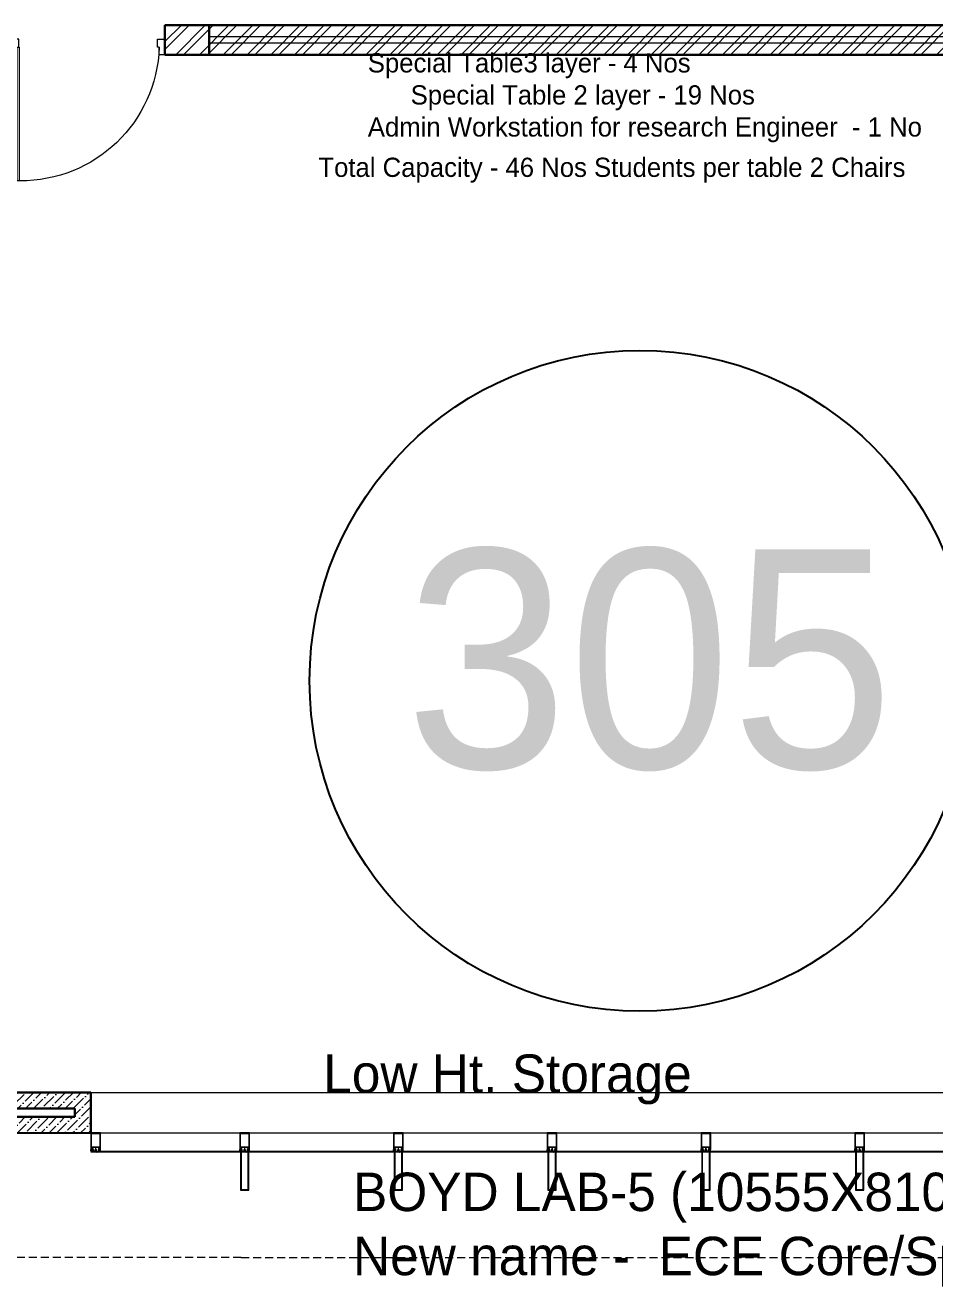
# Model space of a CAD drawing. Header units: millimetres. Extents: x 8275 to 147087, y -297470 to -191881.
# Drawn here: x 107476 to 114576, y -287910 to -278065 of the extents above; entities that cross this region are included whole.
import ezdxf

# ---------------------------------------------------------------- set-up
doc = ezdxf.new("R2010")
doc.units = ezdxf.units.MM
doc.header["$LTSCALE"] = 250
doc.header["$MEASUREMENT"] = 0
doc.linetypes.add('HIDDEN', pattern=[0.375, 0.25, -0.125])
for name, color, linetype, lineweight in [('door', 35, 'Continuous', 13), ('ele', 51, 'Continuous', 18), ('hatch', 9, 'Continuous', 0), ('hidden', 153, 'HIDDEN', 13), ('text', 7, 'Continuous', 9), ('wall', 1, 'Continuous', 30), ('win', 4, 'Continuous', 20)]:
    doc.layers.add(name, color=color, linetype=linetype, lineweight=lineweight)
doc.layers.add('FUR', color=140, linetype='Continuous')
doc.styles.get("Standard").update_dxf_attribs({"font": 'GOTHIC.TTF', "height": 100})
pattern_1 = [(45, (-6686.7244, -319015.2779), (2e-16, 2.326009148), [4.93421053, -1.64473684]), (135, (-6685.5614, -319014.1149), (2e-16, 2.326009148), [4.93421053, -1.64473684])]

# ---------------------------------------------------------------- blocks, each defined once
blk = doc.blocks.new('D1-1000')
for p, q in [((-950.7, 0), (-1000, 0)), ((-1000, 0), (-1000, -102)), ((-950.7, -52.7), (-950.7, 0)), ((-49.3, 0), (0, 0)), ((-49.3, -52.7), (-49.3, 0)), ((0, 0), (0, -102)), ((-962.5, -52.7), (-950.7, -52.7)), ((-962.5, -102), (-962.5, -52.7)), ((-50.6, -52.7), (-50.6, -923.2)), ((-37.5, -52.7), (-49.3, -52.7)), ((-37.5, -923.2), (-37.5, -52.7)), ((-37.5, -102), (-37.5, -52.7)), ((-1000, -102), (-962.5, -102)), ((0, -102), (-37.5, -102)), ((-55, -923.2), (-37.5, -923.2))]:
    blk.add_line(p, q)
blk.add_ellipse((-39.7, 2.2), major_axis=(646.4, 674.7), ratio=0.977435, start_param=2.382767, end_param=3.900418)

msp = doc.modelspace()

# ---------------------------------------------------------------- hatches: boundary and pattern name
at = {"layer": 'hatch'}
h = msp.add_hatch(dxfattribs=at)
h.set_pattern_fill('ANSI32', color=256, scale=350, style=0)
h.set_pattern_definition([(45, (-6686.72, -319015.28), (-92.80777, 92.80777), []), (45, (-6624.85, -319015.28), (-92.80777, 92.80777), [])])
h.paths.add_polyline_path([(108567, -278065.3), (108567, -278295.3), (116265.6, -278295.3), (116265.6, -278065.3)])
h = msp.add_hatch(dxfattribs=at)
h.set_pattern_fill('ANSI36', color=256, scale=350, style=0)
h.set_pattern_definition([(45, (-6686.724, -319015.28), (23.201941, 85.073785), [109.375, -21.875, 0, -21.875])])
h.paths.add_polyline_path([(106912, -286395.2), (107988.8, -286395.2), (107988.8, -286710.2), (106912, -286710.4), (106912, -286585.2), (107863.8, -286585.2), (107863.8, -286520.2), (106912, -286520.2)])
h = msp.add_hatch(dxfattribs=at)
h.set_pattern_fill('AR-HBONE', color=256, scale=0.411184, style=0)
h.set_pattern_definition(pattern_1)
h.paths.add_polyline_path([(107994.3, -286836.8), (107994.3, -286838.9), (107999.8, -286838.9), (107999.8, -286836.8)], flags=16)
h.paths.add_polyline_path([(108058.6, -286836.8), (108058.6, -286838.9), (108053.1, -286838.9), (108053.1, -286836.8)], flags=16)
edge = h.paths.add_edge_path()
edge.add_arc((108004.6, -286851.1), 0.685, 180, 360, ccw=False)
edge.add_arc((108003.2, -286851.1), 0.685, 180, 360, ccw=False)
edge.add_arc((108001.8, -286851.1), 0.685, 180, 360, ccw=False)
edge.add_arc((108000.5, -286851.1), 0.685, -180, 0, ccw=False)
edge.add_arc((107999.1, -286851.1), 0.685, -180, 0, ccw=False)
edge.add_arc((107997.7, -286851.1), 0.685, 180, 360, ccw=False)
edge.add_arc((107996.4, -286851.1), 0.685, 180, 360, ccw=False)
edge.add_arc((107995, -286851.1), 0.685, -180, 0, ccw=False)
edge.add_arc((107993.6, -286851.1), 0.685, 180, 360, ccw=False)
edge.add_arc((107992.2, -286851.1), 0.685, -180, 0, ccw=False)
edge.add_arc((107990.9, -286851.1), 0.685, 180, 360, ccw=False)
edge.add_arc((107989.5, -286851.1), 0.685, -180, 0, ccw=False)
edge.add_line((107988.8, -286851.1), (107988.8, -286838.9))
edge.add_line((107988.8, -286838.9), (107992.7, -286838.9))
edge.add_line((107992.7, -286838.9), (107992.7, -286836.8))
edge.add_line((107992.7, -286836.8), (107990.9, -286836.8))
edge.add_line((107990.9, -286836.8), (107992.5, -286833.4))
edge.add_line((107992.5, -286833.4), (108001.5, -286833.4))
edge.add_line((108001.5, -286833.4), (108003.2, -286836.8))
edge.add_line((108003.2, -286836.8), (108001.4, -286836.8))
edge.add_line((108001.4, -286836.8), (108001.4, -286838.9))
edge.add_line((108001.4, -286838.9), (108005.3, -286838.9))
edge.add_line((108005.3, -286838.9), (108005.3, -286851.1))
edge.add_arc((108048.3, -286851), 0.685, 180, 360)
edge.add_arc((108049.7, -286851), 0.685, 180, 360)
edge.add_arc((108051.1, -286851), 0.685, 180, 360)
edge.add_arc((108052.4, -286851), 0.685, 180, 360)
edge.add_arc((108053.8, -286851), 0.685, 180, 360)
edge.add_arc((108055.2, -286851), 0.685, 180, 360)
edge.add_arc((108056.6, -286851), 0.685, 180, 360)
edge.add_arc((108057.9, -286851), 0.685, 180, 360)
edge.add_arc((108059.3, -286851), 0.685, 180, 360)
edge.add_arc((108060.7, -286851), 0.685, 180, 360)
edge.add_arc((108062, -286851), 0.685, 180, 360)
edge.add_arc((108063.4, -286851), 0.685, 180, 360)
edge.add_line((108064.1, -286851), (108064.1, -286838.9))
edge.add_line((108064.1, -286838.9), (108060.3, -286838.9))
edge.add_line((108060.3, -286838.9), (108060.3, -286836.8))
edge.add_line((108060.3, -286836.8), (108062, -286836.8))
edge.add_line((108062, -286836.8), (108060.4, -286833.4))
edge.add_line((108060.4, -286833.4), (108051.5, -286833.4))
edge.add_line((108051.5, -286833.4), (108049.7, -286836.8))
edge.add_line((108049.7, -286836.8), (108051.5, -286836.8))
edge.add_line((108051.5, -286836.8), (108051.5, -286838.9))
edge.add_line((108051.5, -286838.9), (108047.6, -286838.9))
edge.add_line((108047.6, -286838.9), (108047.6, -286851))
h = msp.add_hatch(dxfattribs=at)
h.set_pattern_fill('AR-HBONE', color=256, scale=0.411184, style=0)
h.set_pattern_definition(pattern_1)
h.paths.add_polyline_path([(109156.6, -286836.8), (109156.6, -286838.9), (109162.1, -286838.9), (109162.1, -286836.8)], flags=16)
h.paths.add_polyline_path([(109220.9, -286836.8), (109220.9, -286838.9), (109215.4, -286838.9), (109215.4, -286836.8)], flags=16)
edge = h.paths.add_edge_path()
edge.add_arc((109166.9, -286851.1), 0.685, 180, 360, ccw=False)
edge.add_arc((109165.5, -286851.1), 0.685, 180, 360, ccw=False)
edge.add_arc((109164.1, -286851.1), 0.685, 180, 360, ccw=False)
edge.add_arc((109162.8, -286851.1), 0.685, -180, 0, ccw=False)
edge.add_arc((109161.4, -286851.1), 0.685, -180, 0, ccw=False)
edge.add_arc((109160, -286851.1), 0.685, 180, 360, ccw=False)
edge.add_arc((109158.7, -286851.1), 0.685, 180, 360, ccw=False)
edge.add_arc((109157.3, -286851.1), 0.685, -180, 0, ccw=False)
edge.add_arc((109155.9, -286851.1), 0.685, 180, 360, ccw=False)
edge.add_arc((109154.6, -286851.1), 0.685, -180, 0, ccw=False)
edge.add_arc((109153.2, -286851.1), 0.685, 180, 360, ccw=False)
edge.add_arc((109151.8, -286851.1), 0.685, -180, 0, ccw=False)
edge.add_line((109151.1, -286851.1), (109151.1, -286838.9))
edge.add_line((109151.1, -286838.9), (109155, -286838.9))
edge.add_line((109155, -286838.9), (109155, -286836.8))
edge.add_line((109155, -286836.8), (109153.2, -286836.8))
edge.add_line((109153.2, -286836.8), (109154.8, -286833.4))
edge.add_line((109154.8, -286833.4), (109163.8, -286833.4))
edge.add_line((109163.8, -286833.4), (109165.5, -286836.8))
edge.add_line((109165.5, -286836.8), (109163.7, -286836.8))
edge.add_line((109163.7, -286836.8), (109163.7, -286838.9))
edge.add_line((109163.7, -286838.9), (109167.6, -286838.9))
edge.add_line((109167.6, -286838.9), (109167.6, -286851.1))
edge.add_arc((109210.6, -286851), 0.685, 180, 360)
edge.add_arc((109212, -286851), 0.685, 180, 360)
edge.add_arc((109213.4, -286851), 0.685, 180, 360)
edge.add_arc((109214.8, -286851), 0.685, 180, 360)
edge.add_arc((109216.1, -286851), 0.685, 180, 360)
edge.add_arc((109217.5, -286851), 0.685, 180, 360)
edge.add_arc((109218.9, -286851), 0.685, 180, 360)
edge.add_arc((109220.2, -286851), 0.685, 180, 360)
edge.add_arc((109221.6, -286851), 0.685, 180, 360)
edge.add_arc((109223, -286851), 0.685, 180, 360)
edge.add_arc((109224.3, -286851), 0.685, 180, 360)
edge.add_arc((109225.7, -286851), 0.685, 180, 360)
edge.add_line((109226.4, -286851), (109226.4, -286838.9))
edge.add_line((109226.4, -286838.9), (109222.6, -286838.9))
edge.add_line((109222.6, -286838.9), (109222.6, -286836.8))
edge.add_line((109222.6, -286836.8), (109224.3, -286836.8))
edge.add_line((109224.3, -286836.8), (109222.7, -286833.4))
edge.add_line((109222.7, -286833.4), (109213.8, -286833.4))
edge.add_line((109213.8, -286833.4), (109212, -286836.8))
edge.add_line((109212, -286836.8), (109213.8, -286836.8))
edge.add_line((109213.8, -286836.8), (109213.8, -286838.9))
edge.add_line((109213.8, -286838.9), (109210, -286838.9))
edge.add_line((109210, -286838.9), (109210, -286851))
h = msp.add_hatch(dxfattribs=at)
h.set_pattern_fill('AR-HBONE', color=256, scale=0.411184, style=0)
h.set_pattern_definition(pattern_1)
h.paths.add_polyline_path([(110356.6, -286836.8), (110356.6, -286838.9), (110362.1, -286838.9), (110362.1, -286836.8)], flags=16)
h.paths.add_polyline_path([(110420.9, -286836.8), (110420.9, -286838.9), (110415.4, -286838.9), (110415.4, -286836.8)], flags=16)
edge = h.paths.add_edge_path()
edge.add_arc((110366.9, -286851.1), 0.685, 180, 360, ccw=False)
edge.add_arc((110365.5, -286851.1), 0.685, 180, 360, ccw=False)
edge.add_arc((110364.1, -286851.1), 0.685, 180, 360, ccw=False)
edge.add_arc((110362.8, -286851.1), 0.685, -180, 0, ccw=False)
edge.add_arc((110361.4, -286851.1), 0.685, -180, 0, ccw=False)
edge.add_arc((110360, -286851.1), 0.685, 180, 360, ccw=False)
edge.add_arc((110358.7, -286851.1), 0.685, 180, 360, ccw=False)
edge.add_arc((110357.3, -286851.1), 0.685, -180, 0, ccw=False)
edge.add_arc((110355.9, -286851.1), 0.685, 180, 360, ccw=False)
edge.add_arc((110354.6, -286851.1), 0.685, -180, 0, ccw=False)
edge.add_arc((110353.2, -286851.1), 0.685, 180, 360, ccw=False)
edge.add_arc((110351.8, -286851.1), 0.685, -180, 0, ccw=False)
edge.add_line((110351.1, -286851.1), (110351.1, -286838.9))
edge.add_line((110351.1, -286838.9), (110355, -286838.9))
edge.add_line((110355, -286838.9), (110355, -286836.8))
edge.add_line((110355, -286836.8), (110353.2, -286836.8))
edge.add_line((110353.2, -286836.8), (110354.8, -286833.4))
edge.add_line((110354.8, -286833.4), (110363.8, -286833.4))
edge.add_line((110363.8, -286833.4), (110365.5, -286836.8))
edge.add_line((110365.5, -286836.8), (110363.7, -286836.8))
edge.add_line((110363.7, -286836.8), (110363.7, -286838.9))
edge.add_line((110363.7, -286838.9), (110367.6, -286838.9))
edge.add_line((110367.6, -286838.9), (110367.6, -286851.1))
edge.add_arc((110410.6, -286851), 0.685, 180, 360)
edge.add_arc((110412, -286851), 0.685, 180, 360)
edge.add_arc((110413.4, -286851), 0.685, 180, 360)
edge.add_arc((110414.8, -286851), 0.685, 180, 360)
edge.add_arc((110416.1, -286851), 0.685, 180, 360)
edge.add_arc((110417.5, -286851), 0.685, 180, 360)
edge.add_arc((110418.9, -286851), 0.685, 180, 360)
edge.add_arc((110420.2, -286851), 0.685, 180, 360)
edge.add_arc((110421.6, -286851), 0.685, 180, 360)
edge.add_arc((110423, -286851), 0.685, 180, 360)
edge.add_arc((110424.3, -286851), 0.685, 180, 360)
edge.add_arc((110425.7, -286851), 0.685, 180, 360)
edge.add_line((110426.4, -286851), (110426.4, -286838.9))
edge.add_line((110426.4, -286838.9), (110422.6, -286838.9))
edge.add_line((110422.6, -286838.9), (110422.6, -286836.8))
edge.add_line((110422.6, -286836.8), (110424.3, -286836.8))
edge.add_line((110424.3, -286836.8), (110422.7, -286833.4))
edge.add_line((110422.7, -286833.4), (110413.8, -286833.4))
edge.add_line((110413.8, -286833.4), (110412, -286836.8))
edge.add_line((110412, -286836.8), (110413.8, -286836.8))
edge.add_line((110413.8, -286836.8), (110413.8, -286838.9))
edge.add_line((110413.8, -286838.9), (110410, -286838.9))
edge.add_line((110410, -286838.9), (110410, -286851))
h = msp.add_hatch(dxfattribs=at)
h.set_pattern_fill('AR-HBONE', color=256, scale=0.411184, style=0)
h.set_pattern_definition(pattern_1)
h.paths.add_polyline_path([(111556.6, -286836.8), (111556.6, -286838.9), (111562.1, -286838.9), (111562.1, -286836.8)], flags=16)
h.paths.add_polyline_path([(111620.9, -286836.8), (111620.9, -286838.9), (111615.4, -286838.9), (111615.4, -286836.8)], flags=16)
edge = h.paths.add_edge_path()
edge.add_arc((111566.9, -286851.1), 0.685, 180, 360, ccw=False)
edge.add_arc((111565.5, -286851.1), 0.685, 180, 360, ccw=False)
edge.add_arc((111564.1, -286851.1), 0.685, 180, 360, ccw=False)
edge.add_arc((111562.8, -286851.1), 0.685, -180, 0, ccw=False)
edge.add_arc((111561.4, -286851.1), 0.685, -180, 0, ccw=False)
edge.add_arc((111560, -286851.1), 0.685, 180, 360, ccw=False)
edge.add_arc((111558.7, -286851.1), 0.685, 180, 360, ccw=False)
edge.add_arc((111557.3, -286851.1), 0.685, -180, 0, ccw=False)
edge.add_arc((111555.9, -286851.1), 0.685, 180, 360, ccw=False)
edge.add_arc((111554.6, -286851.1), 0.685, -180, 0, ccw=False)
edge.add_arc((111553.2, -286851.1), 0.685, 180, 360, ccw=False)
edge.add_arc((111551.8, -286851.1), 0.685, -180, 0, ccw=False)
edge.add_line((111551.1, -286851.1), (111551.1, -286838.9))
edge.add_line((111551.1, -286838.9), (111555, -286838.9))
edge.add_line((111555, -286838.9), (111555, -286836.8))
edge.add_line((111555, -286836.8), (111553.2, -286836.8))
edge.add_line((111553.2, -286836.8), (111554.8, -286833.4))
edge.add_line((111554.8, -286833.4), (111563.8, -286833.4))
edge.add_line((111563.8, -286833.4), (111565.5, -286836.8))
edge.add_line((111565.5, -286836.8), (111563.7, -286836.8))
edge.add_line((111563.7, -286836.8), (111563.7, -286838.9))
edge.add_line((111563.7, -286838.9), (111567.6, -286838.9))
edge.add_line((111567.6, -286838.9), (111567.6, -286851.1))
edge.add_arc((111610.6, -286851), 0.685, 180, 360)
edge.add_arc((111612, -286851), 0.685, 180, 360)
edge.add_arc((111613.4, -286851), 0.685, 180, 360)
edge.add_arc((111614.8, -286851), 0.685, 180, 360)
edge.add_arc((111616.1, -286851), 0.685, 180, 360)
edge.add_arc((111617.5, -286851), 0.685, 180, 360)
edge.add_arc((111618.9, -286851), 0.685, 180, 360)
edge.add_arc((111620.2, -286851), 0.685, 180, 360)
edge.add_arc((111621.6, -286851), 0.685, 180, 360)
edge.add_arc((111623, -286851), 0.685, 180, 360)
edge.add_arc((111624.3, -286851), 0.685, 180, 360)
edge.add_arc((111625.7, -286851), 0.685, 180, 360)
edge.add_line((111626.4, -286851), (111626.4, -286838.9))
edge.add_line((111626.4, -286838.9), (111622.6, -286838.9))
edge.add_line((111622.6, -286838.9), (111622.6, -286836.8))
edge.add_line((111622.6, -286836.8), (111624.3, -286836.8))
edge.add_line((111624.3, -286836.8), (111622.7, -286833.4))
edge.add_line((111622.7, -286833.4), (111613.8, -286833.4))
edge.add_line((111613.8, -286833.4), (111612, -286836.8))
edge.add_line((111612, -286836.8), (111613.8, -286836.8))
edge.add_line((111613.8, -286836.8), (111613.8, -286838.9))
edge.add_line((111613.8, -286838.9), (111610, -286838.9))
edge.add_line((111610, -286838.9), (111610, -286851))
h = msp.add_hatch(dxfattribs=at)
h.set_pattern_fill('AR-HBONE', color=256, scale=0.411184, style=0)
h.set_pattern_definition(pattern_1)
h.paths.add_polyline_path([(112756.6, -286836.8), (112756.6, -286838.9), (112762.1, -286838.9), (112762.1, -286836.8)], flags=16)
h.paths.add_polyline_path([(112820.9, -286836.8), (112820.9, -286838.9), (112815.4, -286838.9), (112815.4, -286836.8)], flags=16)
edge = h.paths.add_edge_path()
edge.add_arc((112766.9, -286851.1), 0.685, 180, 360, ccw=False)
edge.add_arc((112765.5, -286851.1), 0.685, 180, 360, ccw=False)
edge.add_arc((112764.1, -286851.1), 0.685, 180, 360, ccw=False)
edge.add_arc((112762.8, -286851.1), 0.685, -180, 0, ccw=False)
edge.add_arc((112761.4, -286851.1), 0.685, -180, 0, ccw=False)
edge.add_arc((112760, -286851.1), 0.685, 180, 360, ccw=False)
edge.add_arc((112758.7, -286851.1), 0.685, 180, 360, ccw=False)
edge.add_arc((112757.3, -286851.1), 0.685, -180, 0, ccw=False)
edge.add_arc((112755.9, -286851.1), 0.685, 180, 360, ccw=False)
edge.add_arc((112754.6, -286851.1), 0.685, -180, 0, ccw=False)
edge.add_arc((112753.2, -286851.1), 0.685, 180, 360, ccw=False)
edge.add_arc((112751.8, -286851.1), 0.685, -180, 0, ccw=False)
edge.add_line((112751.1, -286851.1), (112751.1, -286838.9))
edge.add_line((112751.1, -286838.9), (112755, -286838.9))
edge.add_line((112755, -286838.9), (112755, -286836.8))
edge.add_line((112755, -286836.8), (112753.2, -286836.8))
edge.add_line((112753.2, -286836.8), (112754.8, -286833.4))
edge.add_line((112754.8, -286833.4), (112763.8, -286833.4))
edge.add_line((112763.8, -286833.4), (112765.5, -286836.8))
edge.add_line((112765.5, -286836.8), (112763.7, -286836.8))
edge.add_line((112763.7, -286836.8), (112763.7, -286838.9))
edge.add_line((112763.7, -286838.9), (112767.6, -286838.9))
edge.add_line((112767.6, -286838.9), (112767.6, -286851.1))
edge.add_arc((112810.6, -286851), 0.685, 180, 360)
edge.add_arc((112812, -286851), 0.685, 180, 360)
edge.add_arc((112813.4, -286851), 0.685, 180, 360)
edge.add_arc((112814.8, -286851), 0.685, 180, 360)
edge.add_arc((112816.1, -286851), 0.685, 180, 360)
edge.add_arc((112817.5, -286851), 0.685, 180, 360)
edge.add_arc((112818.9, -286851), 0.685, 180, 360)
edge.add_arc((112820.2, -286851), 0.685, 180, 360)
edge.add_arc((112821.6, -286851), 0.685, 180, 360)
edge.add_arc((112823, -286851), 0.685, 180, 360)
edge.add_arc((112824.3, -286851), 0.685, 180, 360)
edge.add_arc((112825.7, -286851), 0.685, 180, 360)
edge.add_line((112826.4, -286851), (112826.4, -286838.9))
edge.add_line((112826.4, -286838.9), (112822.6, -286838.9))
edge.add_line((112822.6, -286838.9), (112822.6, -286836.8))
edge.add_line((112822.6, -286836.8), (112824.3, -286836.8))
edge.add_line((112824.3, -286836.8), (112822.7, -286833.4))
edge.add_line((112822.7, -286833.4), (112813.8, -286833.4))
edge.add_line((112813.8, -286833.4), (112812, -286836.8))
edge.add_line((112812, -286836.8), (112813.8, -286836.8))
edge.add_line((112813.8, -286836.8), (112813.8, -286838.9))
edge.add_line((112813.8, -286838.9), (112810, -286838.9))
edge.add_line((112810, -286838.9), (112810, -286851))
h = msp.add_hatch(dxfattribs=at)
h.set_pattern_fill('AR-HBONE', color=256, scale=0.411184, style=0)
h.set_pattern_definition(pattern_1)
h.paths.add_polyline_path([(113956.6, -286836.8), (113956.6, -286838.9), (113962.1, -286838.9), (113962.1, -286836.8)], flags=16)
h.paths.add_polyline_path([(114020.9, -286836.8), (114020.9, -286838.9), (114015.4, -286838.9), (114015.4, -286836.8)], flags=16)
edge = h.paths.add_edge_path()
edge.add_arc((113966.9, -286851.1), 0.685, 180, 360, ccw=False)
edge.add_arc((113965.5, -286851.1), 0.685, 180, 360, ccw=False)
edge.add_arc((113964.1, -286851.1), 0.685, 180, 360, ccw=False)
edge.add_arc((113962.8, -286851.1), 0.685, -180, 0, ccw=False)
edge.add_arc((113961.4, -286851.1), 0.685, -180, 0, ccw=False)
edge.add_arc((113960, -286851.1), 0.685, 180, 360, ccw=False)
edge.add_arc((113958.7, -286851.1), 0.685, 180, 360, ccw=False)
edge.add_arc((113957.3, -286851.1), 0.685, -180, 0, ccw=False)
edge.add_arc((113955.9, -286851.1), 0.685, 180, 360, ccw=False)
edge.add_arc((113954.6, -286851.1), 0.685, -180, 0, ccw=False)
edge.add_arc((113953.2, -286851.1), 0.685, 180, 360, ccw=False)
edge.add_arc((113951.8, -286851.1), 0.685, -180, 0, ccw=False)
edge.add_line((113951.1, -286851.1), (113951.1, -286838.9))
edge.add_line((113951.1, -286838.9), (113955, -286838.9))
edge.add_line((113955, -286838.9), (113955, -286836.8))
edge.add_line((113955, -286836.8), (113953.2, -286836.8))
edge.add_line((113953.2, -286836.8), (113954.8, -286833.4))
edge.add_line((113954.8, -286833.4), (113963.8, -286833.4))
edge.add_line((113963.8, -286833.4), (113965.5, -286836.8))
edge.add_line((113965.5, -286836.8), (113963.7, -286836.8))
edge.add_line((113963.7, -286836.8), (113963.7, -286838.9))
edge.add_line((113963.7, -286838.9), (113967.6, -286838.9))
edge.add_line((113967.6, -286838.9), (113967.6, -286851.1))
edge.add_arc((114010.6, -286851), 0.685, 180, 360)
edge.add_arc((114012, -286851), 0.685, 180, 360)
edge.add_arc((114013.4, -286851), 0.685, 180, 360)
edge.add_arc((114014.8, -286851), 0.685, 180, 360)
edge.add_arc((114016.1, -286851), 0.685, 180, 360)
edge.add_arc((114017.5, -286851), 0.685, 180, 360)
edge.add_arc((114018.9, -286851), 0.685, 180, 360)
edge.add_arc((114020.2, -286851), 0.685, 180, 360)
edge.add_arc((114021.6, -286851), 0.685, 180, 360)
edge.add_arc((114023, -286851), 0.685, 180, 360)
edge.add_arc((114024.3, -286851), 0.685, 180, 360)
edge.add_arc((114025.7, -286851), 0.685, 180, 360)
edge.add_line((114026.4, -286851), (114026.4, -286838.9))
edge.add_line((114026.4, -286838.9), (114022.6, -286838.9))
edge.add_line((114022.6, -286838.9), (114022.6, -286836.8))
edge.add_line((114022.6, -286836.8), (114024.3, -286836.8))
edge.add_line((114024.3, -286836.8), (114022.7, -286833.4))
edge.add_line((114022.7, -286833.4), (114013.8, -286833.4))
edge.add_line((114013.8, -286833.4), (114012, -286836.8))
edge.add_line((114012, -286836.8), (114013.8, -286836.8))
edge.add_line((114013.8, -286836.8), (114013.8, -286838.9))
edge.add_line((114013.8, -286838.9), (114010, -286838.9))
edge.add_line((114010, -286838.9), (114010, -286851))

# ---------------------------------------------------------------- linework, layer by layer
at = {"layer": 'ele'}
for p, q in [((115920.6, -278155.3, -11300.6), (108912, -278155.3, -11300.6)), ((115920.6, -278205.3, -11300.6), (108912, -278205.3, -11300.6)), ((107988.8, -286395.2, -11300.6), (116388.8, -286395.2, -11300.6))]:
    msp.add_line(p, q, dxfattribs=at)
at = {"layer": 'FUR', "linetype": 'ByBlock', "ltscale": 100}
msp.add_circle((112274.4, -283181.7, 122661.2), 2578.4, dxfattribs=at)
at = {"layer": 'hidden'}
for p, q in [((109161, -287680.9, -11300.6), (107361, -287680.9, -11300.6)), ((109161, -287680.7, -11300.6), (128531.8, -287680.7, -11300.6))]:
    msp.add_line(p, q, dxfattribs=at)
at = {"layer": 'wall'}
for p, q in [((108567, -278065.3, -11300.6), (108567, -278295.3, -11300.6)), ((116265.6, -278065.3, -11300.6), (108567, -278065.3, -11300.6)), ((108912, -278065.3, -11300.6), (108912, -278295.3, -11300.6)), ((116265.6, -278295.3, -11300.6), (108567, -278295.3, -11300.6)), ((106912, -286395.3, -11300.6), (107988.8, -286395.2, -11300.6)), ((107988.8, -286395.2, -11300.6), (107988.8, -286710.2, -11300.6)), ((106912, -286520.2, -11300.6), (107863.8, -286520.2, -11300.6)), ((106912, -286585.2, -11300.6), (107863.8, -286585.2, -11300.6)), ((107863.8, -286520.2, -11300.6), (107863.8, -286585.2, -11300.6)), ((106912, -286710.3, -11300.6), (107988.8, -286710.2, -11300.6)), ((107863.8, -286710.2, -11300.6), (107863.8, -286710.2, -11300.6)), ((107988.8, -286835.2, -11300.6), (107988.8, -286835.2, -11300.6))]:
    msp.add_line(p, q, dxfattribs=at)
at = {"layer": 'win'}
for p, q in [((107988.8, -286853.8, -11300.6), (116388.8, -286854.3, -11300.6)), ((116388.8, -286855.4, -11300.6), (107988.8, -286854.9, -11300.6)), ((116388.8, -286856.5, -11300.6), (107988.8, -286856, -11300.6)), ((116388.8, -286857.6, -11300.6), (107988.8, -286857.1, -11300.6)), ((116388.8, -286858.7, -11300.6), (107988.8, -286858.2, -11300.6)), ((116388.8, -286859.8, -11300.6), (107988.8, -286859.3, -11300.6)), ((116388.8, -286860.9, -11300.6), (107988.8, -286860.4, -11300.6)), ((108015.5, -286851.9, -11300.6), (108016.9, -286853.3, -11300.6)), ((108016.9, -286858.8, -11300.6), (108015.5, -286860.2, -11300.6)), ((108016.9, -286853.3, -11300.6), (108016.9, -286858.8, -11300.6)), ((108037.4, -286851.9, -11300.6), (108036.1, -286853.3, -11300.6)), ((108036.1, -286853.3, -11300.6), (108036.1, -286858.8, -11300.6)), ((108036.1, -286858.8, -11300.6), (108037.4, -286860.2, -11300.6)), ((109177.8, -286851.9, -11300.6), (109179.2, -286853.3, -11300.6)), ((109179.2, -286858.8, -11300.6), (109177.8, -286860.2, -11300.6)), ((109179.2, -286853.3, -11300.6), (109179.2, -286858.8, -11300.6)), ((109199.7, -286851.9, -11300.6), (109198.4, -286853.3, -11300.6)), ((109198.4, -286853.3, -11300.6), (109198.4, -286858.8, -11300.6)), ((109198.4, -286858.8, -11300.6), (109199.7, -286860.2, -11300.6)), ((110377.8, -286851.9, -11300.6), (110379.2, -286853.3, -11300.6)), ((110379.2, -286858.8, -11300.6), (110377.8, -286860.2, -11300.6)), ((110379.2, -286853.3, -11300.6), (110379.2, -286858.8, -11300.6)), ((110399.7, -286851.9, -11300.6), (110398.4, -286853.3, -11300.6)), ((110398.4, -286853.3, -11300.6), (110398.4, -286858.8, -11300.6)), ((110398.4, -286858.8, -11300.6), (110399.7, -286860.2, -11300.6)), ((111577.8, -286851.9, -11300.6), (111579.2, -286853.3, -11300.6)), ((111579.2, -286858.8, -11300.6), (111577.8, -286860.2, -11300.6)), ((111579.2, -286853.3, -11300.6), (111579.2, -286858.8, -11300.6)), ((111599.7, -286851.9, -11300.6), (111598.4, -286853.3, -11300.6)), ((111598.4, -286853.3, -11300.6), (111598.4, -286858.8, -11300.6)), ((111598.4, -286858.8, -11300.6), (111599.7, -286860.2, -11300.6)), ((112777.8, -286851.9, -11300.6), (112779.2, -286853.3, -11300.6)), ((112779.2, -286858.8, -11300.6), (112777.8, -286860.2, -11300.6)), ((112779.2, -286853.3, -11300.6), (112779.2, -286858.8, -11300.6)), ((112799.7, -286851.9, -11300.6), (112798.4, -286853.3, -11300.6)), ((112798.4, -286853.3, -11300.6), (112798.4, -286858.8, -11300.6)), ((112798.4, -286858.8, -11300.6), (112799.7, -286860.2, -11300.6)), ((113977.8, -286851.9, -11300.6), (113979.2, -286853.3, -11300.6)), ((113979.2, -286858.8, -11300.6), (113977.8, -286860.2, -11300.6)), ((113979.2, -286853.3, -11300.6), (113979.2, -286858.8, -11300.6)), ((113999.7, -286851.9, -11300.6), (113998.4, -286853.3, -11300.6)), ((113998.4, -286853.3, -11300.6), (113998.4, -286858.8, -11300.6)), ((113998.4, -286858.8, -11300.6), (113999.7, -286860.2, -11300.6))]:
    msp.add_line(p, q, dxfattribs=at)
at = {"layer": 'win', "elevation": -11300.6}
msp.add_lwpolyline([(107988.8, -286710.2), (116388.8, -286710.2)], dxfattribs=at)
for points in [[(108029.2, -286848.2), (108029.7, -286848.7), (108029.2, -286849.3), (108029.2, -286852), (108029.7, -286852.6), (108029.2, -286853.1), (108029.2, -286855.9), (108029.8, -286856.4, 0.960671), (108033.3, -286856.3), (108033.3, -286843.7, 0.198912), (108032.6, -286841.9), (108029.2, -286838.6, -0.198912), (108028.5, -286836.8), (108028.5, -286821.1), (108058.9, -286821.1, -0.414214), (108061.4, -286823.5), (108061.4, -286827.5, -0.414214), (108058.9, -286830), (108050.2, -286830, 0.414214), (108047.7, -286832.4), (108047.7, -286838.9), (108051.5, -286838.9), (108051.5, -286836.8), (108049.8, -286836.8), (108049.8, -286833.4), (108062.1, -286833.4), (108062.1, -286836.8), (108060.3, -286836.8), (108060.3, -286838.9), (108064.2, -286838.9), (108064.2, -286710.2), (107988.8, -286710.2), (107988.8, -286838.9), (107992.6, -286838.9), (107992.6, -286836.8), (107990.8, -286836.8), (107990.8, -286833.4), (108003.2, -286833.4), (108003.2, -286836.8), (108001.4, -286836.8), (108001.4, -286838.9), (108005.2, -286838.9), (108005.2, -286832.4, 0.414214), (108002.7, -286830), (107994, -286830, -0.414214), (107991.5, -286827.5), (107991.5, -286823.5, -0.414214), (107994, -286821.1), (108024.4, -286821.1), (108024.4, -286836.8, -0.198912), (108023.7, -286838.6), (108020.3, -286841.9, 0.198912), (108019.6, -286843.7), (108019.6, -286856.3, 0.960671), (108023.2, -286856.4), (108023.7, -286855.9), (108023.7, -286853.1), (108023.2, -286852.6), (108023.7, -286852), (108023.7, -286849.3), (108023.2, -286848.7), (108023.7, -286848.2), (108023.7, -286845.5), (108023.2, -286844.9), (108026.5, -286841.6), (108029.7, -286844.9), (108029.2, -286845.5)], [(109191.5, -286848.2), (109192.1, -286848.8), (109191.5, -286849.3), (109191.5, -286852), (109192.1, -286852.6), (109191.5, -286853.1), (109191.5, -286855.9), (109192.1, -286856.4, 0.960671), (109195.6, -286856.3), (109195.6, -286843.7, 0.198912), (109194.9, -286841.9), (109191.5, -286838.6, -0.198912), (109190.8, -286836.8), (109190.8, -286821.1), (109221.2, -286821.1, -0.414214), (109223.7, -286823.5), (109223.7, -286827.5, -0.414214), (109221.2, -286830), (109212.5, -286830, 0.414214), (109210, -286832.4), (109210, -286838.9), (109213.8, -286838.9), (109213.8, -286836.8), (109212.1, -286836.8), (109212.1, -286833.4), (109224.4, -286833.4), (109224.4, -286836.8), (109222.6, -286836.8), (109222.6, -286838.9), (109226.5, -286838.9), (109226.5, -286710.2), (109151.1, -286710.2), (109151.1, -286838.9), (109154.9, -286838.9), (109154.9, -286836.8), (109153.1, -286836.8), (109153.1, -286833.4), (109165.5, -286833.4), (109165.5, -286836.8), (109163.7, -286836.8), (109163.7, -286838.9), (109167.5, -286838.9), (109167.5, -286832.4, 0.414214), (109165.1, -286830), (109156.3, -286830, -0.414214), (109153.8, -286827.5), (109153.8, -286823.5, -0.414214), (109156.3, -286821.1), (109186.7, -286821.1), (109186.7, -286836.8, -0.198912), (109186, -286838.6), (109182.6, -286841.9, 0.198912), (109181.9, -286843.7), (109181.9, -286856.3, 0.960671), (109185.5, -286856.4), (109186, -286855.9), (109186, -286853.1), (109185.5, -286852.6), (109186, -286852), (109186, -286849.3), (109185.5, -286848.8), (109186, -286848.2), (109186, -286845.5), (109185.5, -286844.9), (109188.8, -286841.6), (109192.1, -286844.9), (109191.5, -286845.5)], [(110391.5, -286848.2), (110392.1, -286848.8), (110391.5, -286849.3), (110391.5, -286852), (110392.1, -286852.6), (110391.5, -286853.1), (110391.5, -286855.9), (110392.1, -286856.4, 0.960671), (110395.6, -286856.3), (110395.6, -286843.7, 0.198912), (110394.9, -286841.9), (110391.5, -286838.6, -0.198912), (110390.8, -286836.8), (110390.8, -286821.1), (110421.2, -286821.1, -0.414214), (110423.7, -286823.5), (110423.7, -286827.5, -0.414214), (110421.2, -286830), (110412.5, -286830, 0.414214), (110410, -286832.4), (110410, -286838.9), (110413.8, -286838.9), (110413.8, -286836.8), (110412.1, -286836.8), (110412.1, -286833.4), (110424.4, -286833.4), (110424.4, -286836.8), (110422.6, -286836.8), (110422.6, -286838.9), (110426.5, -286838.9), (110426.5, -286710.2), (110351.1, -286710.2), (110351.1, -286838.9), (110354.9, -286838.9), (110354.9, -286836.8), (110353.1, -286836.8), (110353.1, -286833.4), (110365.5, -286833.4), (110365.5, -286836.8), (110363.7, -286836.8), (110363.7, -286838.9), (110367.5, -286838.9), (110367.5, -286832.4, 0.414214), (110365.1, -286830), (110356.3, -286830, -0.414214), (110353.8, -286827.5), (110353.8, -286823.5, -0.414214), (110356.3, -286821.1), (110386.7, -286821.1), (110386.7, -286836.8, -0.198912), (110386, -286838.6), (110382.6, -286841.9, 0.198912), (110381.9, -286843.7), (110381.9, -286856.3, 0.960671), (110385.5, -286856.4), (110386, -286855.9), (110386, -286853.1), (110385.5, -286852.6), (110386, -286852), (110386, -286849.3), (110385.5, -286848.8), (110386, -286848.2), (110386, -286845.5), (110385.5, -286844.9), (110388.8, -286841.6), (110392.1, -286844.9), (110391.5, -286845.5)], [(111591.5, -286848.2), (111592.1, -286848.8), (111591.5, -286849.3), (111591.5, -286852), (111592.1, -286852.6), (111591.5, -286853.1), (111591.5, -286855.9), (111592.1, -286856.4, 0.960671), (111595.6, -286856.3), (111595.6, -286843.7, 0.198912), (111594.9, -286841.9), (111591.5, -286838.6, -0.198912), (111590.8, -286836.8), (111590.8, -286821.1), (111621.2, -286821.1, -0.414214), (111623.7, -286823.5), (111623.7, -286827.5, -0.414214), (111621.2, -286830), (111612.5, -286830, 0.414214), (111610, -286832.4), (111610, -286838.9), (111613.8, -286838.9), (111613.8, -286836.8), (111612.1, -286836.8), (111612.1, -286833.4), (111624.4, -286833.4), (111624.4, -286836.8), (111622.6, -286836.8), (111622.6, -286838.9), (111626.5, -286838.9), (111626.5, -286710.2), (111551.1, -286710.2), (111551.1, -286838.9), (111554.9, -286838.9), (111554.9, -286836.8), (111553.1, -286836.8), (111553.1, -286833.4), (111565.5, -286833.4), (111565.5, -286836.8), (111563.7, -286836.8), (111563.7, -286838.9), (111567.5, -286838.9), (111567.5, -286832.4, 0.414214), (111565.1, -286830), (111556.3, -286830, -0.414214), (111553.8, -286827.5), (111553.8, -286823.5, -0.414214), (111556.3, -286821.1), (111586.7, -286821.1), (111586.7, -286836.8, -0.198912), (111586, -286838.6), (111582.6, -286841.9, 0.198912), (111581.9, -286843.7), (111581.9, -286856.3, 0.960671), (111585.5, -286856.4), (111586, -286855.9), (111586, -286853.1), (111585.5, -286852.6), (111586, -286852), (111586, -286849.3), (111585.5, -286848.8), (111586, -286848.2), (111586, -286845.5), (111585.5, -286844.9), (111588.8, -286841.6), (111592.1, -286844.9), (111591.5, -286845.5)], [(112791.5, -286848.2), (112792.1, -286848.8), (112791.5, -286849.3), (112791.5, -286852), (112792.1, -286852.6), (112791.5, -286853.1), (112791.5, -286855.9), (112792.1, -286856.4, 0.960671), (112795.6, -286856.3), (112795.6, -286843.7, 0.198912), (112794.9, -286841.9), (112791.5, -286838.6, -0.198912), (112790.8, -286836.8), (112790.8, -286821.1), (112821.2, -286821.1, -0.414214), (112823.7, -286823.5), (112823.7, -286827.5, -0.414214), (112821.2, -286830), (112812.5, -286830, 0.414214), (112810, -286832.4), (112810, -286838.9), (112813.8, -286838.9), (112813.8, -286836.8), (112812.1, -286836.8), (112812.1, -286833.4), (112824.4, -286833.4), (112824.4, -286836.8), (112822.6, -286836.8), (112822.6, -286838.9), (112826.5, -286838.9), (112826.5, -286710.2), (112751.1, -286710.2), (112751.1, -286838.9), (112754.9, -286838.9), (112754.9, -286836.8), (112753.1, -286836.8), (112753.1, -286833.4), (112765.5, -286833.4), (112765.5, -286836.8), (112763.7, -286836.8), (112763.7, -286838.9), (112767.5, -286838.9), (112767.5, -286832.4, 0.414214), (112765.1, -286830), (112756.3, -286830, -0.414214), (112753.8, -286827.5), (112753.8, -286823.5, -0.414214), (112756.3, -286821.1), (112786.7, -286821.1), (112786.7, -286836.8, -0.198912), (112786, -286838.6), (112782.6, -286841.9, 0.198912), (112781.9, -286843.7), (112781.9, -286856.3, 0.960671), (112785.5, -286856.4), (112786, -286855.9), (112786, -286853.1), (112785.5, -286852.6), (112786, -286852), (112786, -286849.3), (112785.5, -286848.8), (112786, -286848.2), (112786, -286845.5), (112785.5, -286844.9), (112788.8, -286841.6), (112792.1, -286844.9), (112791.5, -286845.5)], [(113991.5, -286848.2), (113992.1, -286848.8), (113991.5, -286849.3), (113991.5, -286852), (113992.1, -286852.6), (113991.5, -286853.1), (113991.5, -286855.9), (113992.1, -286856.4, 0.960671), (113995.6, -286856.3), (113995.6, -286843.7, 0.198912), (113994.9, -286841.9), (113991.5, -286838.6, -0.198912), (113990.8, -286836.8), (113990.8, -286821.1), (114021.2, -286821.1, -0.414214), (114023.7, -286823.5), (114023.7, -286827.5, -0.414214), (114021.2, -286830), (114012.5, -286830, 0.414214), (114010, -286832.4), (114010, -286838.9), (114013.8, -286838.9), (114013.8, -286836.8), (114012.1, -286836.8), (114012.1, -286833.4), (114024.4, -286833.4), (114024.4, -286836.8), (114022.6, -286836.8), (114022.6, -286838.9), (114026.5, -286838.9), (114026.5, -286710.2), (113951.1, -286710.2), (113951.1, -286838.9), (113954.9, -286838.9), (113954.9, -286836.8), (113953.1, -286836.8), (113953.1, -286833.4), (113965.5, -286833.4), (113965.5, -286836.8), (113963.7, -286836.8), (113963.7, -286838.9), (113967.5, -286838.9), (113967.5, -286832.4, 0.414214), (113965.1, -286830), (113956.3, -286830, -0.414214), (113953.8, -286827.5), (113953.8, -286823.5, -0.414214), (113956.3, -286821.1), (113986.7, -286821.1), (113986.7, -286836.8, -0.198912), (113986, -286838.6), (113982.6, -286841.9, 0.198912), (113981.9, -286843.7), (113981.9, -286856.3, 0.960671), (113985.5, -286856.4), (113986, -286855.9), (113986, -286853.1), (113985.5, -286852.6), (113986, -286852), (113986, -286849.3), (113985.5, -286848.8), (113986, -286848.2), (113986, -286845.5), (113985.5, -286844.9), (113988.8, -286841.6), (113992.1, -286844.9), (113991.5, -286845.5)]]:
    msp.add_lwpolyline(points, format="xyb", close=True, dxfattribs=at)
for points in [[(107991.5, -286715.7), (107991.5, -286818.3), (108061.4, -286818.3), (108061.4, -286715.7)], [(109153.8, -286715.7), (109153.8, -286818.3), (109223.7, -286818.3), (109223.7, -286715.7)], [(110353.8, -286715.7), (110353.8, -286818.3), (110423.7, -286818.3), (110423.7, -286715.7)], [(111553.8, -286715.7), (111553.8, -286818.3), (111623.7, -286818.3), (111623.7, -286715.7)], [(112753.8, -286715.7), (112753.8, -286818.3), (112823.7, -286818.3), (112823.7, -286715.7)], [(113953.8, -286715.7), (113953.8, -286818.3), (114023.7, -286818.3), (114023.7, -286715.7)], [(107994.3, -286836.8), (107994.3, -286838.9), (107999.8, -286838.9), (107999.8, -286836.8)], [(108058.6, -286836.8), (108058.6, -286838.9), (108053.1, -286838.9), (108053.1, -286836.8)], [(109156.6, -286836.8), (109156.6, -286838.9), (109162.1, -286838.9), (109162.1, -286836.8)], [(109220.9, -286836.8), (109220.9, -286838.9), (109215.4, -286838.9), (109215.4, -286836.8)], [(110356.6, -286836.8), (110356.6, -286838.9), (110362.1, -286838.9), (110362.1, -286836.8)], [(110420.9, -286836.8), (110420.9, -286838.9), (110415.4, -286838.9), (110415.4, -286836.8)], [(111556.6, -286836.8), (111556.6, -286838.9), (111562.1, -286838.9), (111562.1, -286836.8)], [(111620.9, -286836.8), (111620.9, -286838.9), (111615.4, -286838.9), (111615.4, -286836.8)], [(112756.6, -286836.8), (112756.6, -286838.9), (112762.1, -286838.9), (112762.1, -286836.8)], [(112820.9, -286836.8), (112820.9, -286838.9), (112815.4, -286838.9), (112815.4, -286836.8)], [(113956.6, -286836.8), (113956.6, -286838.9), (113962.1, -286838.9), (113962.1, -286836.8)], [(114020.9, -286836.8), (114020.9, -286838.9), (114015.4, -286838.9), (114015.4, -286836.8)]]:
    msp.add_lwpolyline(points, close=True, dxfattribs=at)
for points in [[(108005.3, -286851.1, -1), (108003.9, -286851.1, -1), (108002.5, -286851.1, -1), (108001.2, -286851.1, -1), (107999.8, -286851.1, -1), (107998.4, -286851.1, -1), (107997, -286851.1, -1), (107995.7, -286851.1, -1), (107994.3, -286851.1, -1), (107992.9, -286851.1, -1), (107991.6, -286851.1, -1), (107990.2, -286851.1, -1), (107988.8, -286851.1), (107988.8, -286838.9), (107992.6, -286838.9), (107992.6, -286836.8), (107990.9, -286836.8), (107992.5, -286833.4), (108001.5, -286833.4), (108003.2, -286836.8), (108001.4, -286836.8), (108001.4, -286838.9), (108005.3, -286838.9), (108005.3, -286851.1)], [(108047.6, -286851, 1), (108049, -286851, 1), (108050.4, -286851, 1), (108051.8, -286851, 1), (108053.1, -286851, 1), (108054.5, -286851, 1), (108055.9, -286851, 1), (108057.2, -286851, 1), (108058.6, -286851, 1), (108060, -286851, 1), (108061.4, -286851, 1), (108062.7, -286851, 1), (108064.1, -286851), (108064.1, -286838.9), (108060.3, -286838.9), (108060.3, -286836.8), (108062, -286836.8), (108060.4, -286833.4), (108051.5, -286833.4), (108049.7, -286836.8), (108051.5, -286836.8), (108051.5, -286838.9), (108047.6, -286838.9), (108047.6, -286851)], [(109167.6, -286851.1, -1), (109166.2, -286851.1, -1), (109164.8, -286851.1, -1), (109163.5, -286851.1, -1), (109162.1, -286851.1, -1), (109160.7, -286851.1, -1), (109159.4, -286851.1, -1), (109158, -286851.1, -1), (109156.6, -286851.1, -1), (109155.2, -286851.1, -1), (109153.9, -286851.1, -1), (109152.5, -286851.1, -1), (109151.1, -286851.1), (109151.1, -286838.9), (109154.9, -286838.9), (109154.9, -286836.8), (109153.2, -286836.8), (109154.8, -286833.4), (109163.8, -286833.4), (109165.5, -286836.8), (109163.7, -286836.8), (109163.7, -286838.9), (109167.6, -286838.9), (109167.6, -286851.1)], [(109210, -286851, 1), (109211.3, -286851, 1), (109212.7, -286851, 1), (109214.1, -286851, 1), (109215.4, -286851, 1), (109216.8, -286851, 1), (109218.2, -286851, 1), (109219.5, -286851, 1), (109220.9, -286851, 1), (109222.3, -286851, 1), (109223.7, -286851, 1), (109225, -286851, 1), (109226.4, -286851), (109226.4, -286838.9), (109222.6, -286838.9), (109222.6, -286836.8), (109224.3, -286836.8), (109222.7, -286833.4), (109213.8, -286833.4), (109212, -286836.8), (109213.8, -286836.8), (109213.8, -286838.9), (109210, -286838.9), (109210, -286851)], [(110367.6, -286851.1, -1), (110366.2, -286851.1, -1), (110364.8, -286851.1, -1), (110363.5, -286851.1, -1), (110362.1, -286851.1, -1), (110360.7, -286851.1, -1), (110359.4, -286851.1, -1), (110358, -286851.1, -1), (110356.6, -286851.1, -1), (110355.2, -286851.1, -1), (110353.9, -286851.1, -1), (110352.5, -286851.1, -1), (110351.1, -286851.1), (110351.1, -286838.9), (110354.9, -286838.9), (110354.9, -286836.8), (110353.2, -286836.8), (110354.8, -286833.4), (110363.8, -286833.4), (110365.5, -286836.8), (110363.7, -286836.8), (110363.7, -286838.9), (110367.6, -286838.9), (110367.6, -286851.1)], [(110410, -286851, 1), (110411.3, -286851, 1), (110412.7, -286851, 1), (110414.1, -286851, 1), (110415.4, -286851, 1), (110416.8, -286851, 1), (110418.2, -286851, 1), (110419.5, -286851, 1), (110420.9, -286851, 1), (110422.3, -286851, 1), (110423.7, -286851, 1), (110425, -286851, 1), (110426.4, -286851), (110426.4, -286838.9), (110422.6, -286838.9), (110422.6, -286836.8), (110424.3, -286836.8), (110422.7, -286833.4), (110413.8, -286833.4), (110412, -286836.8), (110413.8, -286836.8), (110413.8, -286838.9), (110410, -286838.9), (110410, -286851)], [(111567.6, -286851.1, -1), (111566.2, -286851.1, -1), (111564.8, -286851.1, -1), (111563.5, -286851.1, -1), (111562.1, -286851.1, -1), (111560.7, -286851.1, -1), (111559.4, -286851.1, -1), (111558, -286851.1, -1), (111556.6, -286851.1, -1), (111555.2, -286851.1, -1), (111553.9, -286851.1, -1), (111552.5, -286851.1, -1), (111551.1, -286851.1), (111551.1, -286838.9), (111554.9, -286838.9), (111554.9, -286836.8), (111553.2, -286836.8), (111554.8, -286833.4), (111563.8, -286833.4), (111565.5, -286836.8), (111563.7, -286836.8), (111563.7, -286838.9), (111567.6, -286838.9), (111567.6, -286851.1)], [(111610, -286851, 1), (111611.3, -286851, 1), (111612.7, -286851, 1), (111614.1, -286851, 1), (111615.4, -286851, 1), (111616.8, -286851, 1), (111618.2, -286851, 1), (111619.5, -286851, 1), (111620.9, -286851, 1), (111622.3, -286851, 1), (111623.7, -286851, 1), (111625, -286851, 1), (111626.4, -286851), (111626.4, -286838.9), (111622.6, -286838.9), (111622.6, -286836.8), (111624.3, -286836.8), (111622.7, -286833.4), (111613.8, -286833.4), (111612, -286836.8), (111613.8, -286836.8), (111613.8, -286838.9), (111610, -286838.9), (111610, -286851)], [(112767.6, -286851.1, -1), (112766.2, -286851.1, -1), (112764.8, -286851.1, -1), (112763.5, -286851.1, -1), (112762.1, -286851.1, -1), (112760.7, -286851.1, -1), (112759.4, -286851.1, -1), (112758, -286851.1, -1), (112756.6, -286851.1, -1), (112755.2, -286851.1, -1), (112753.9, -286851.1, -1), (112752.5, -286851.1, -1), (112751.1, -286851.1), (112751.1, -286838.9), (112754.9, -286838.9), (112754.9, -286836.8), (112753.2, -286836.8), (112754.8, -286833.4), (112763.8, -286833.4), (112765.5, -286836.8), (112763.7, -286836.8), (112763.7, -286838.9), (112767.6, -286838.9), (112767.6, -286851.1)], [(112810, -286851, 1), (112811.3, -286851, 1), (112812.7, -286851, 1), (112814.1, -286851, 1), (112815.4, -286851, 1), (112816.8, -286851, 1), (112818.2, -286851, 1), (112819.5, -286851, 1), (112820.9, -286851, 1), (112822.3, -286851, 1), (112823.7, -286851, 1), (112825, -286851, 1), (112826.4, -286851), (112826.4, -286838.9), (112822.6, -286838.9), (112822.6, -286836.8), (112824.3, -286836.8), (112822.7, -286833.4), (112813.8, -286833.4), (112812, -286836.8), (112813.8, -286836.8), (112813.8, -286838.9), (112810, -286838.9), (112810, -286851)], [(113967.6, -286851.1, -1), (113966.2, -286851.1, -1), (113964.8, -286851.1, -1), (113963.5, -286851.1, -1), (113962.1, -286851.1, -1), (113960.7, -286851.1, -1), (113959.4, -286851.1, -1), (113958, -286851.1, -1), (113956.6, -286851.1, -1), (113955.2, -286851.1, -1), (113953.9, -286851.1, -1), (113952.5, -286851.1, -1), (113951.1, -286851.1), (113951.1, -286838.9), (113954.9, -286838.9), (113954.9, -286836.8), (113953.2, -286836.8), (113954.8, -286833.4), (113963.8, -286833.4), (113965.5, -286836.8), (113963.7, -286836.8), (113963.7, -286838.9), (113967.6, -286838.9), (113967.6, -286851.1)], [(114010, -286851, 1), (114011.3, -286851, 1), (114012.7, -286851, 1), (114014.1, -286851, 1), (114015.4, -286851, 1), (114016.8, -286851, 1), (114018.2, -286851, 1), (114019.5, -286851, 1), (114020.9, -286851, 1), (114022.3, -286851, 1), (114023.7, -286851, 1), (114025, -286851, 1), (114026.4, -286851), (114026.4, -286838.9), (114022.6, -286838.9), (114022.6, -286836.8), (114024.3, -286836.8), (114022.7, -286833.4), (114013.8, -286833.4), (114012, -286836.8), (114013.8, -286836.8), (114013.8, -286838.9), (114010, -286838.9), (114010, -286851)]]:
    msp.add_lwpolyline(points, format="xyb", dxfattribs=at)
at = {"layer": 'win', "extrusion": (5.57819e-18, 4.27086e-05, 1), "elevation": -11314.3}
for points in [[(109221.3, -287155.1), (109221.3, -286855.1), (109156.3, -286855.1), (109156.3, -287155.1)], [(109216.3, -287150.1), (109216.3, -286860.1), (109161.3, -286860.1), (109161.3, -287150.1)], [(110421.3, -287155.1), (110421.3, -286855.1), (110356.3, -286855.1), (110356.3, -287155.1)], [(110416.3, -287150.1), (110416.3, -286860.1), (110361.3, -286860.1), (110361.3, -287150.1)], [(111621.3, -287155.1), (111621.3, -286855.1), (111556.3, -286855.1), (111556.3, -287155.1)], [(111616.3, -287150.1), (111616.3, -286860.1), (111561.3, -286860.1), (111561.3, -287150.1)], [(112821.3, -287155.1), (112821.3, -286855.1), (112756.3, -286855.1), (112756.3, -287155.1)], [(112816.3, -287150.1), (112816.3, -286860.1), (112761.3, -286860.1), (112761.3, -287150.1)], [(114021.3, -287155.1), (114021.3, -286855.1), (113956.3, -286855.1), (113956.3, -287155.1)], [(114016.3, -287150.1), (114016.3, -286860.1), (113961.3, -286860.1), (113961.3, -287150.1)]]:
    msp.add_lwpolyline(points, close=True, dxfattribs=at)
at = {"layer": 'win'}
for centre, radius, start, end in [((108026.5, -286915.1, -11300.6), 56, 78.7142, 101.2858), ((108026.5, -286917.8, -11300.6), 59.5, 80.37244, 99.62756), ((108019.8, -286880, -11300.6), 23.7, 90.58266, 97.23186), ((108019.5, -286868.6, -11300.6), 11.8, 89.26962, 102.92134), ((108020.3, -286875.9, -11300.6), 18.7, 91.46198, 100.76135), ((108023.4, -286895.6, -11300.6), 38.2, 94.80618, 99.83192), ((108026.5, -286918.7, -11300.6), 61, 80.94895, 99.05105), ((108026.5, -287111.9, -11300.6), 254.6, 89.18954, 90.81046), ((108026.5, -286936.2, -11300.6), 79.4, 87.56581, 92.43419), ((108026.5, -286918.3, -11300.6), 62, 87.01176, 92.98824), ((108026.5, -286889.8, -11300.6), 34.1, 85.38716, 94.61284), ((108030.8, -286884.9, -11300.6), 27.3, 79.02917, 86.02977), ((108032.1, -286878.9, -11300.6), 21.7, 79.62672, 87.55798), ((108032.8, -286871.9, -11300.6), 15.6, 77.86281, 87.99638), ((108033.5, -286866.2, -11300.6), 9.46, 74.12487, 91.27881), ((109188.8, -286915.1, -11300.6), 56, 78.7142, 101.2858), ((109188.8, -286917.8, -11300.6), 59.5, 80.37244, 99.62756), ((109182.2, -286880, -11300.6), 23.7, 90.58266, 97.23186), ((109181.8, -286868.6, -11300.6), 11.8, 89.26962, 102.92134), ((109182.7, -286875.9, -11300.6), 18.7, 91.46198, 100.76135), ((109185.7, -286895.6, -11300.6), 38.2, 94.80618, 99.83192), ((109188.8, -286918.7, -11300.6), 61, 80.94895, 99.05105), ((109188.8, -287111.9, -11300.6), 254.6, 89.18954, 90.81046), ((109188.8, -286936.2, -11300.6), 79.4, 87.56581, 92.43419), ((109188.8, -286918.3, -11300.6), 62, 87.01176, 92.98824), ((109188.8, -286889.8, -11300.6), 34.1, 85.38716, 94.61284), ((109193.2, -286884.9, -11300.6), 27.3, 79.02917, 86.02977), ((109194.4, -286878.9, -11300.6), 21.7, 79.62672, 87.55798), ((109195.1, -286871.9, -11300.6), 15.6, 77.86281, 87.99638), ((109195.8, -286866.2, -11300.6), 9.46, 74.12487, 91.27881), ((110388.8, -286915.1, -11300.6), 56, 78.7142, 101.2858), ((110388.8, -286917.8, -11300.6), 59.5, 80.37244, 99.62756), ((110382.2, -286880, -11300.6), 23.7, 90.58266, 97.23186), ((110381.8, -286868.6, -11300.6), 11.8, 89.26962, 102.92134), ((110382.7, -286875.9, -11300.6), 18.7, 91.46198, 100.76135), ((110385.7, -286895.6, -11300.6), 38.2, 94.80618, 99.83192), ((110388.8, -286918.7, -11300.6), 61, 80.94895, 99.05105), ((110388.8, -287111.9, -11300.6), 254.6, 89.18954, 90.81046), ((110388.8, -286936.2, -11300.6), 79.4, 87.56581, 92.43419), ((110388.8, -286918.3, -11300.6), 62, 87.01176, 92.98824), ((110388.8, -286889.8, -11300.6), 34.1, 85.38716, 94.61284), ((110393.2, -286884.9, -11300.6), 27.3, 79.02917, 86.02977), ((110394.4, -286878.9, -11300.6), 21.7, 79.62672, 87.55798), ((110395.1, -286871.9, -11300.6), 15.6, 77.86281, 87.99638), ((110395.8, -286866.2, -11300.6), 9.46, 74.12487, 91.27881), ((111588.8, -286915.1, -11300.6), 56, 78.7142, 101.2858), ((111588.8, -286917.8, -11300.6), 59.5, 80.37244, 99.62756), ((111582.2, -286880, -11300.6), 23.7, 90.58266, 97.23186), ((111581.8, -286868.6, -11300.6), 11.8, 89.26962, 102.92134), ((111582.7, -286875.9, -11300.6), 18.7, 91.46198, 100.76135), ((111585.7, -286895.6, -11300.6), 38.2, 94.80618, 99.83192), ((111588.8, -286918.7, -11300.6), 61, 80.94895, 99.05105), ((111588.8, -287111.9, -11300.6), 254.6, 89.18954, 90.81046), ((111588.8, -286936.2, -11300.6), 79.4, 87.56581, 92.43419), ((111588.8, -286918.3, -11300.6), 62, 87.01176, 92.98824), ((111588.8, -286889.8, -11300.6), 34.1, 85.38716, 94.61284), ((111593.2, -286884.9, -11300.6), 27.3, 79.02917, 86.02977), ((111594.4, -286878.9, -11300.6), 21.7, 79.62672, 87.55798), ((111595.1, -286871.9, -11300.6), 15.6, 77.86281, 87.99638), ((111595.8, -286866.2, -11300.6), 9.46, 74.12487, 91.27881), ((112788.8, -286915.1, -11300.6), 56, 78.7142, 101.2858), ((112788.8, -286917.8, -11300.6), 59.5, 80.37244, 99.62756), ((112782.2, -286880, -11300.6), 23.7, 90.58266, 97.23186), ((112781.8, -286868.6, -11300.6), 11.8, 89.26962, 102.92134), ((112782.7, -286875.9, -11300.6), 18.7, 91.46198, 100.76135), ((112785.7, -286895.6, -11300.6), 38.2, 94.80618, 99.83192), ((112788.8, -286918.7, -11300.6), 61, 80.94895, 99.05105), ((112788.8, -287111.9, -11300.6), 254.6, 89.18954, 90.81046), ((112788.8, -286936.2, -11300.6), 79.4, 87.56581, 92.43419), ((112788.8, -286918.3, -11300.6), 62, 87.01176, 92.98824), ((112788.8, -286889.8, -11300.6), 34.1, 85.38716, 94.61284), ((112793.2, -286884.9, -11300.6), 27.3, 79.02917, 86.02977), ((112794.4, -286878.9, -11300.6), 21.7, 79.62672, 87.55798), ((112795.1, -286871.9, -11300.6), 15.6, 77.86281, 87.99638), ((112795.8, -286866.2, -11300.6), 9.46, 74.12487, 91.27881), ((113988.8, -286915.1, -11300.6), 56, 78.7142, 101.2858), ((113988.8, -286917.8, -11300.6), 59.5, 80.37244, 99.62756), ((113982.2, -286880, -11300.6), 23.7, 90.58266, 97.23186), ((113981.8, -286868.6, -11300.6), 11.8, 89.26962, 102.92134), ((113982.7, -286875.9, -11300.6), 18.7, 91.46198, 100.76135), ((113985.7, -286895.6, -11300.6), 38.2, 94.80618, 99.83192), ((113988.8, -286918.7, -11300.6), 61, 80.94895, 99.05105), ((113988.8, -287111.9, -11300.6), 254.6, 89.18954, 90.81046), ((113988.8, -286936.2, -11300.6), 79.4, 87.56581, 92.43419), ((113988.8, -286918.3, -11300.6), 62, 87.01176, 92.98824), ((113988.8, -286889.8, -11300.6), 34.1, 85.38716, 94.61284), ((113993.2, -286884.9, -11300.6), 27.3, 79.02917, 86.02977), ((113994.4, -286878.9, -11300.6), 21.7, 79.62672, 87.55798), ((113995.1, -286871.9, -11300.6), 15.6, 77.86281, 87.99638), ((113995.8, -286866.2, -11300.6), 9.46, 74.12487, 91.27881)]:
    msp.add_arc(centre, radius, start, end, dxfattribs=at)

# ---------------------------------------------------------------- block references
at = {"layer": 'door', "xscale": -1.2, "yscale": 1.200000000000728, "zscale": 1.2}
msp.add_blockref('D1-1000', (107367, -278172.9, -11300.6), dxfattribs=at)

# ---------------------------------------------------------------- texts
at = {"layer": 'FUR', "insert": (56117.5, -283867.8, -11300.6), "char_height": 1710, "width": 112417.848, "attachment_point": 7, "rotation": 359.97865}
msp.add_mtext('\\pi54324;305', dxfattribs=at)
at = {"layer": 'text', "linetype": 'ByBlock', "ltscale": 100, "attachment_point": 1, "rotation": 360}
for s, insert, char_height, width in [('Special Table3 layer - 4 Nos \\P      Special Table 2 layer - 19 Nos\\PAdmin Workstation for research Engineer  - 1 No', (110150.2, -278283.9, -11300.6), 150, 5131.624), ('\\pi602.94;Total Capacity - 46 Nos Students per table 2 Chairs', (109161.5, -279099, -11300.6), 150, 6300.167), ('\\pi1628.6;Low Ht. Storage ', (108173.8, -286097.4, -11300.6), 300, 6373.124), ('BOYD LAB-5 (10555X8100)\\PNew name -  ECE Core/Special Lab 3', (110034.8, -287019.7, -33901.9), 300, 8233.379)]:
    msp.add_mtext(s, dxfattribs=dict(at, insert=insert, char_height=char_height, width=width))

doc.saveas('drawing.dxf')
